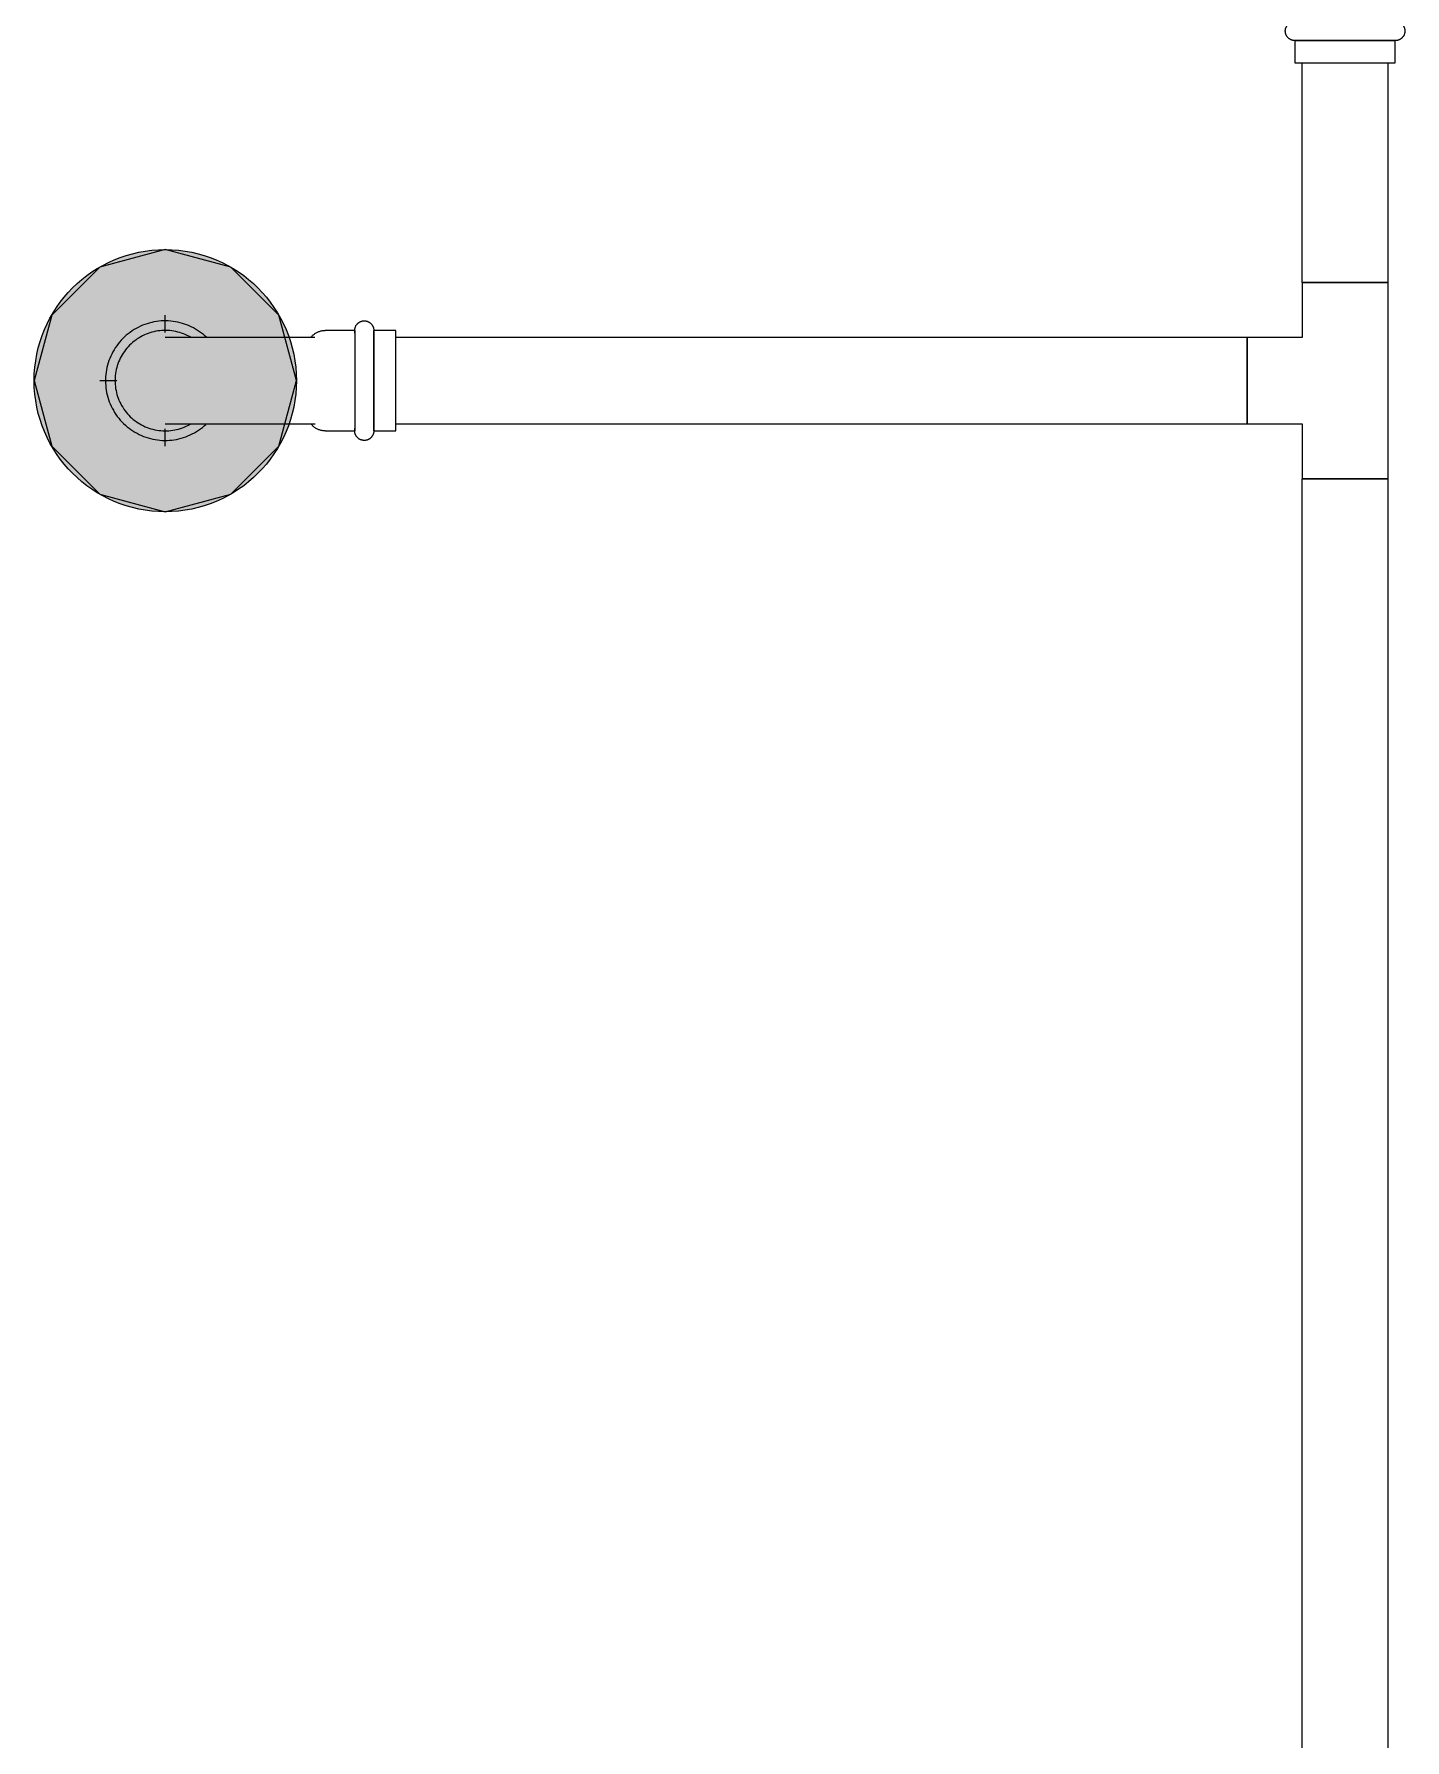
# Model space of a CAD drawing. Header units: inches. Extents: x -3327 to -1, y 8 to 1328.
# Drawn here: x -1185.63 to -1164.71, y 432.9 to 458.92 of the extents above; entities that cross this region are included whole.
import ezdxf

# ---------------------------------------------------------------- set-up
doc = ezdxf.new("R2010")
doc.units = ezdxf.units.IN
doc.header["$MEASUREMENT"] = 0
doc.layers.add('P-PIPE', color=3, linetype='Continuous', lineweight=9)
doc.layers.add('X - REF - FP', color=7, linetype='Continuous', true_color=0xb90000)

# ---------------------------------------------------------------- blocks, each defined once
blk = doc.blocks.new('Victaulic-VicPress316-Elbow 90-45deg Style P568_P571 - Standard-V2-SECOND LEVEL')
at = {"layer": 'P-PIPE'}
for p, q in [((-3203.704, 731.097), (-3203.704, 730.203)), ((-3202.389, 730.206), (-3202.389, 731.097)), ((-3203.813, 730.051), (-3203.813, 729.6)), ((-3202.28, 729.6), (-3202.28, 730.051)), ((-3203.046, 729.6), (-3203.813, 729.6)), ((-3202.28, 729.6), (-3203.046, 729.6)), ((-3203.813, 729.309), (-3203.813, 728.97)), ((-3203.046, 729.309), (-3203.813, 729.309)), ((-3202.28, 729.309), (-3203.046, 729.309)), ((-3202.28, 728.97), (-3202.28, 729.309)), ((-3203.813, 728.97), (-3203.046, 728.97)), ((-3203.046, 728.97), (-3202.28, 728.97))]:
    blk.add_line(p, q, dxfattribs=at)
at = {"layer": 'P-PIPE', "flags": 128}
for points in [[(-3203.046, 733.402), (-3203.083, 733.401), (-3203.119, 733.399), (-3203.155, 733.395), (-3203.191, 733.39), (-3203.227, 733.384), (-3203.263, 733.376), (-3203.298, 733.366), (-3203.333, 733.356), (-3203.367, 733.344), (-3203.401, 733.33), (-3203.434, 733.315), (-3203.467, 733.299), (-3203.499, 733.281), (-3203.53, 733.263), (-3203.561, 733.243), (-3203.591, 733.222), (-3203.619, 733.199), (-3203.647, 733.176), (-3203.674, 733.151), (-3203.7, 733.125), (-3203.725, 733.099), (-3203.749, 733.071), (-3203.772, 733.043), (-3203.793, 733.013), (-3203.813, 732.983), (-3203.833, 732.952), (-3203.85, 732.92), (-3203.867, 732.887), (-3203.882, 732.854), (-3203.896, 732.82), (-3203.909, 732.786), (-3203.92, 732.751), (-3203.93, 732.716), (-3203.938, 732.681), (-3203.945, 732.645), (-3203.95, 732.609), (-3203.954, 732.573), (-3203.957, 732.536), (-3203.958, 732.5), (-3203.958, 732.463), (-3203.956, 732.427), (-3203.953, 732.391), (-3203.948, 732.354), (-3203.942, 732.318), (-3203.934, 732.283), (-3203.925, 732.247), (-3203.915, 732.212), (-3203.903, 732.178), (-3203.89, 732.144), (-3203.875, 732.11), (-3203.859, 732.078), (-3203.842, 732.045), (-3203.824, 732.014), (-3203.804, 731.983), (-3203.783, 731.953), (-3203.761, 731.924), (-3203.738, 731.896), (-3203.714, 731.869)], [(-3203.046, 733.257), (-3203.077, 733.256), (-3203.107, 733.254), (-3203.138, 733.251), (-3203.168, 733.247), (-3203.198, 733.241), (-3203.228, 733.235), (-3203.258, 733.227), (-3203.287, 733.218), (-3203.316, 733.207), (-3203.345, 733.196), (-3203.373, 733.183), (-3203.4, 733.17), (-3203.427, 733.155), (-3203.453, 733.139), (-3203.479, 733.123), (-3203.504, 733.105), (-3203.528, 733.086), (-3203.551, 733.066), (-3203.574, 733.046), (-3203.596, 733.024), (-3203.617, 733.002), (-3203.637, 732.978), (-3203.656, 732.954), (-3203.674, 732.93), (-3203.691, 732.904), (-3203.707, 732.878), (-3203.722, 732.851), (-3203.736, 732.824), (-3203.749, 732.796), (-3203.76, 732.768), (-3203.771, 732.739), (-3203.78, 732.71), (-3203.789, 732.68), (-3203.796, 732.65), (-3203.801, 732.62), (-3203.806, 732.59), (-3203.809, 732.559), (-3203.812, 732.529), (-3203.812, 732.498), (-3203.812, 732.468), (-3203.811, 732.437), (-3203.808, 732.406), (-3203.804, 732.376), (-3203.799, 732.346), (-3203.792, 732.316), (-3203.785, 732.286), (-3203.776, 732.257), (-3203.766, 732.228), (-3203.755, 732.199), (-3203.743, 732.171), (-3203.73, 732.143), (-3203.715, 732.116), (-3203.704, 732.096)], [(-3202.389, 731.858), (-3202.367, 731.881), (-3202.343, 731.909), (-3202.32, 731.937), (-3202.299, 731.967), (-3202.279, 731.997), (-3202.26, 732.028), (-3202.242, 732.06), (-3202.225, 732.093), (-3202.21, 732.126), (-3202.196, 732.16), (-3202.183, 732.194), (-3202.172, 732.229), (-3202.163, 732.264), (-3202.154, 732.299), (-3202.147, 732.335), (-3202.142, 732.371), (-3202.138, 732.407), (-3202.135, 732.444), (-3202.134, 732.48), (-3202.134, 732.517), (-3202.136, 732.553), (-3202.139, 732.589), (-3202.144, 732.626), (-3202.15, 732.662), (-3202.158, 732.697), (-3202.167, 732.733), (-3202.177, 732.768), (-3202.189, 732.802), (-3202.202, 732.836), (-3202.217, 732.87), (-3202.233, 732.902), (-3202.25, 732.935), (-3202.268, 732.966), (-3202.288, 732.997), (-3202.309, 733.027), (-3202.331, 733.056), (-3202.354, 733.084), (-3202.378, 733.111), (-3202.404, 733.137), (-3202.43, 733.163), (-3202.457, 733.187), (-3202.486, 733.21), (-3202.515, 733.231), (-3202.545, 733.252), (-3202.576, 733.271), (-3202.608, 733.29), (-3202.64, 733.307), (-3202.673, 733.322), (-3202.706, 733.336), (-3202.741, 733.349), (-3202.775, 733.361), (-3202.81, 733.371), (-3202.846, 733.38), (-3202.881, 733.387), (-3202.917, 733.393), (-3202.954, 733.397), (-3202.99, 733.4), (-3203.026, 733.402), (-3203.046, 733.402)], [(-3202.385, 732.102), (-3202.37, 732.129), (-3202.356, 732.156), (-3202.343, 732.184), (-3202.332, 732.212), (-3202.321, 732.241), (-3202.312, 732.27), (-3202.304, 732.3), (-3202.297, 732.33), (-3202.291, 732.36), (-3202.286, 732.39), (-3202.283, 732.421), (-3202.281, 732.451), (-3202.28, 732.482), (-3202.28, 732.512), (-3202.281, 732.543), (-3202.284, 732.574), (-3202.288, 732.604), (-3202.293, 732.634), (-3202.3, 732.664), (-3202.307, 732.694), (-3202.316, 732.723), (-3202.326, 732.752), (-3202.337, 732.781), (-3202.349, 732.809), (-3202.362, 732.837), (-3202.377, 732.864), (-3202.392, 732.89), (-3202.409, 732.916), (-3202.426, 732.941), (-3202.445, 732.966), (-3202.464, 732.989), (-3202.485, 733.012), (-3202.506, 733.034), (-3202.528, 733.055), (-3202.551, 733.075), (-3202.575, 733.095), (-3202.6, 733.113), (-3202.625, 733.13), (-3202.651, 733.147), (-3202.677, 733.162), (-3202.705, 733.176), (-3202.732, 733.189), (-3202.761, 733.201), (-3202.789, 733.212), (-3202.818, 733.222), (-3202.848, 733.23), (-3202.878, 733.238), (-3202.908, 733.244), (-3202.938, 733.249), (-3202.968, 733.253), (-3202.999, 733.255), (-3203.029, 733.256), (-3203.046, 733.257)], [(-3203.704, 732.49), (-3203.704, 732.489), (-3203.704, 732.486), (-3203.704, 732.48), (-3203.704, 732.472), (-3203.704, 732.462), (-3203.704, 732.45), (-3203.704, 732.436), (-3203.704, 732.419), (-3203.704, 732.401), (-3203.704, 732.38), (-3203.704, 732.357), (-3203.704, 732.333), (-3203.704, 732.306), (-3203.704, 732.277), (-3203.704, 732.247), (-3203.704, 732.214), (-3203.704, 732.18), (-3203.704, 732.144), (-3203.704, 732.107), (-3203.704, 732.068), (-3203.704, 732.027), (-3203.704, 731.985), (-3203.704, 731.941), (-3203.704, 731.896), (-3203.704, 731.85), (-3203.704, 731.802), (-3203.704, 731.754), (-3203.704, 731.704), (-3203.704, 731.653), (-3203.704, 731.602), (-3203.704, 731.549), (-3203.704, 731.496), (-3203.704, 731.443), (-3203.704, 731.388), (-3203.704, 731.334), (-3203.704, 731.279), (-3203.704, 731.223), (-3203.704, 731.168), (-3203.704, 731.112), (-3203.704, 731.097)], [(-3202.389, 731.097), (-3202.389, 731.153), (-3202.389, 731.208), (-3202.389, 731.264), (-3202.389, 731.319), (-3202.389, 731.374), (-3202.389, 731.428), (-3202.389, 731.482), (-3202.389, 731.535), (-3202.389, 731.588), (-3202.389, 731.639), (-3202.389, 731.69), (-3202.389, 731.74), (-3202.389, 731.789), (-3202.389, 731.837), (-3202.389, 731.884), (-3202.389, 731.929), (-3202.389, 731.973), (-3202.389, 732.016), (-3202.389, 732.057), (-3202.389, 732.096), (-3202.389, 732.134), (-3202.389, 732.171), (-3202.389, 732.205), (-3202.389, 732.238), (-3202.389, 732.269), (-3202.389, 732.298), (-3202.389, 732.326), (-3202.389, 732.351), (-3202.389, 732.374), (-3202.389, 732.395), (-3202.389, 732.414), (-3202.389, 732.432), (-3202.389, 732.446), (-3202.389, 732.459), (-3202.389, 732.47), (-3202.389, 732.478), (-3202.389, 732.484), (-3202.389, 732.488), (-3202.389, 732.49), (-3202.389, 732.49)], [(-3203.813, 730.051), (-3203.812, 730.062), (-3203.812, 730.073), (-3203.811, 730.084), (-3203.809, 730.094), (-3203.807, 730.105), (-3203.805, 730.116), (-3203.802, 730.126), (-3203.799, 730.137), (-3203.795, 730.147), (-3203.791, 730.157), (-3203.787, 730.167), (-3203.782, 730.177), (-3203.777, 730.186), (-3203.771, 730.196), (-3203.765, 730.205), (-3203.759, 730.214), (-3203.752, 730.222), (-3203.745, 730.231), (-3203.738, 730.239), (-3203.73, 730.246), (-3203.722, 730.254), (-3203.714, 730.261), (-3203.705, 730.268), (-3203.704, 730.269)], [(-3202.389, 730.269), (-3202.38, 730.262), (-3202.372, 730.255), (-3202.364, 730.248), (-3202.356, 730.24), (-3202.348, 730.232), (-3202.341, 730.224), (-3202.335, 730.215), (-3202.328, 730.207), (-3202.322, 730.197), (-3202.317, 730.188), (-3202.311, 730.179), (-3202.306, 730.169), (-3202.302, 730.159), (-3202.298, 730.149), (-3202.294, 730.139), (-3202.291, 730.128), (-3202.288, 730.118), (-3202.285, 730.107), (-3202.283, 730.096), (-3202.282, 730.086), (-3202.281, 730.075), (-3202.28, 730.064), (-3202.28, 730.053), (-3202.28, 730.051)], [(-3203.813, 729.309), (-3203.818, 729.309), (-3203.824, 729.309), (-3203.83, 729.31), (-3203.836, 729.31), (-3203.841, 729.311), (-3203.847, 729.313), (-3203.853, 729.314), (-3203.858, 729.316), (-3203.864, 729.318), (-3203.869, 729.32), (-3203.875, 729.322), (-3203.88, 729.325), (-3203.885, 729.328), (-3203.89, 729.331), (-3203.895, 729.334), (-3203.899, 729.337), (-3203.904, 729.341), (-3203.908, 729.345), (-3203.913, 729.349), (-3203.917, 729.353), (-3203.921, 729.357), (-3203.925, 729.361), (-3203.928, 729.366), (-3203.932, 729.371), (-3203.935, 729.375), (-3203.938, 729.38), (-3203.941, 729.385), (-3203.944, 729.391), (-3203.946, 729.396), (-3203.948, 729.401), (-3203.95, 729.407), (-3203.952, 729.412), (-3203.953, 729.418), (-3203.955, 729.424), (-3203.956, 729.429), (-3203.957, 729.435), (-3203.957, 729.441), (-3203.958, 729.447), (-3203.958, 729.452), (-3203.958, 729.458), (-3203.958, 729.464), (-3203.957, 729.47), (-3203.956, 729.476), (-3203.955, 729.481), (-3203.954, 729.487), (-3203.953, 729.493), (-3203.951, 729.498), (-3203.949, 729.504), (-3203.947, 729.509), (-3203.945, 729.515), (-3203.942, 729.52), (-3203.94, 729.525), (-3203.937, 729.53), (-3203.934, 729.535), (-3203.93, 729.54), (-3203.927, 729.544), (-3203.923, 729.549), (-3203.919, 729.553), (-3203.915, 729.557), (-3203.911, 729.561), (-3203.906, 729.565), (-3203.902, 729.569), (-3203.897, 729.572), (-3203.892, 729.576), (-3203.888, 729.579), (-3203.882, 729.582), (-3203.877, 729.584), (-3203.872, 729.587), (-3203.867, 729.589), (-3203.861, 729.591), (-3203.856, 729.593), (-3203.85, 729.595), (-3203.845, 729.596), (-3203.839, 729.597), (-3203.833, 729.598), (-3203.827, 729.599), (-3203.821, 729.599), (-3203.816, 729.599), (-3203.813, 729.6)], [(-3203.046, 729.6), (-3203.077, 729.6), (-3203.107, 729.6), (-3203.138, 729.6), (-3203.168, 729.6), (-3203.198, 729.6), (-3203.228, 729.6), (-3203.258, 729.6), (-3203.287, 729.6), (-3203.316, 729.6), (-3203.345, 729.6), (-3203.373, 729.6), (-3203.4, 729.6), (-3203.427, 729.6), (-3203.453, 729.6), (-3203.479, 729.6), (-3203.504, 729.6), (-3203.528, 729.6), (-3203.551, 729.6), (-3203.574, 729.6), (-3203.596, 729.6), (-3203.617, 729.6), (-3203.637, 729.6), (-3203.656, 729.6), (-3203.674, 729.6), (-3203.691, 729.6), (-3203.707, 729.6), (-3203.722, 729.6), (-3203.736, 729.6), (-3203.749, 729.6), (-3203.76, 729.6), (-3203.771, 729.6), (-3203.78, 729.6), (-3203.789, 729.6), (-3203.796, 729.6), (-3203.801, 729.6), (-3203.806, 729.6), (-3203.809, 729.6), (-3203.812, 729.6), (-3203.812, 729.6), (-3203.813, 729.6)], [(-3203.813, 729.6), (-3203.812, 729.6), (-3203.81, 729.6), (-3203.807, 729.6), (-3203.803, 729.6), (-3203.797, 729.6), (-3203.791, 729.6), (-3203.783, 729.6), (-3203.774, 729.6)], [(-3202.28, 729.6), (-3202.28, 729.6), (-3202.282, 729.6), (-3202.285, 729.6), (-3202.289, 729.6), (-3202.295, 729.6), (-3202.302, 729.6), (-3202.309, 729.6), (-3202.318, 729.6), (-3202.329, 729.6), (-3202.34, 729.6), (-3202.353, 729.6), (-3202.366, 729.6), (-3202.381, 729.6), (-3202.397, 729.6), (-3202.413, 729.6), (-3202.431, 729.6), (-3202.45, 729.6), (-3202.47, 729.6), (-3202.49, 729.6), (-3202.512, 729.6), (-3202.534, 729.6), (-3202.558, 729.6), (-3202.582, 729.6), (-3202.606, 729.6), (-3202.632, 729.6), (-3202.658, 729.6), (-3202.685, 729.6), (-3202.712, 729.6), (-3202.74, 729.6), (-3202.768, 729.6), (-3202.797, 729.6), (-3202.826, 729.6), (-3202.856, 729.6), (-3202.886, 729.6), (-3202.916, 729.6), (-3202.946, 729.6), (-3202.977, 729.6), (-3203.007, 729.6), (-3203.038, 729.6), (-3203.046, 729.6)], [(-3202.321, 729.6), (-3202.312, 729.6), (-3202.304, 729.6), (-3202.297, 729.6), (-3202.291, 729.6), (-3202.286, 729.6), (-3202.283, 729.6), (-3202.281, 729.6), (-3202.28, 729.6), (-3202.28, 729.6)], [(-3202.28, 729.6), (-3202.274, 729.599), (-3202.268, 729.599), (-3202.262, 729.598), (-3202.256, 729.598), (-3202.251, 729.597), (-3202.245, 729.595), (-3202.239, 729.594), (-3202.234, 729.592), (-3202.228, 729.59), (-3202.223, 729.588), (-3202.218, 729.586), (-3202.212, 729.583), (-3202.207, 729.58), (-3202.202, 729.577), (-3202.197, 729.574), (-3202.193, 729.571), (-3202.188, 729.567), (-3202.184, 729.563), (-3202.179, 729.559), (-3202.175, 729.555), (-3202.171, 729.551), (-3202.167, 729.547), (-3202.164, 729.542), (-3202.16, 729.537), (-3202.157, 729.533), (-3202.154, 729.528), (-3202.151, 729.523), (-3202.149, 729.517), (-3202.146, 729.512), (-3202.144, 729.507), (-3202.142, 729.501), (-3202.14, 729.496), (-3202.139, 729.49), (-3202.137, 729.484), (-3202.136, 729.479), (-3202.135, 729.473), (-3202.135, 729.467), (-3202.134, 729.461), (-3202.134, 729.456), (-3202.134, 729.45), (-3202.134, 729.444), (-3202.135, 729.438), (-3202.136, 729.432), (-3202.137, 729.427), (-3202.138, 729.421), (-3202.139, 729.415), (-3202.141, 729.41), (-3202.143, 729.404), (-3202.145, 729.399), (-3202.147, 729.393), (-3202.15, 729.388), (-3202.152, 729.383), (-3202.155, 729.378), (-3202.159, 729.373), (-3202.162, 729.368), (-3202.165, 729.364), (-3202.169, 729.359), (-3202.173, 729.355), (-3202.177, 729.351), (-3202.181, 729.347), (-3202.186, 729.343), (-3202.19, 729.339), (-3202.195, 729.336), (-3202.2, 729.332), (-3202.205, 729.329), (-3202.21, 729.326), (-3202.215, 729.324), (-3202.22, 729.321), (-3202.225, 729.319), (-3202.231, 729.317), (-3202.236, 729.315), (-3202.242, 729.313), (-3202.248, 729.312), (-3202.253, 729.311), (-3202.259, 729.31), (-3202.265, 729.309), (-3202.271, 729.309), (-3202.276, 729.309), (-3202.28, 729.309)], [(-3203.771, 729.309), (-3203.78, 729.309), (-3203.789, 729.309), (-3203.796, 729.309), (-3203.801, 729.309), (-3203.806, 729.309), (-3203.809, 729.309), (-3203.812, 729.309), (-3203.812, 729.309), (-3203.813, 729.309)], [(-3203.813, 729.309), (-3203.812, 729.309), (-3203.81, 729.309), (-3203.807, 729.309), (-3203.803, 729.309), (-3203.797, 729.309), (-3203.791, 729.309), (-3203.783, 729.309), (-3203.774, 729.309), (-3203.763, 729.309), (-3203.752, 729.309), (-3203.74, 729.309), (-3203.726, 729.309), (-3203.711, 729.309), (-3203.695, 729.309), (-3203.679, 729.309), (-3203.661, 729.309), (-3203.642, 729.309), (-3203.622, 729.309), (-3203.602, 729.309), (-3203.58, 729.309), (-3203.558, 729.309), (-3203.534, 729.309), (-3203.51, 729.309), (-3203.486, 729.309), (-3203.46, 729.309), (-3203.434, 729.309), (-3203.407, 729.309), (-3203.38, 729.309), (-3203.352, 729.309), (-3203.324, 729.309), (-3203.295, 729.309), (-3203.266, 729.309), (-3203.236, 729.309), (-3203.206, 729.309), (-3203.176, 729.309), (-3203.146, 729.309), (-3203.116, 729.309), (-3203.085, 729.309), (-3203.054, 729.309), (-3203.046, 729.309)], [(-3203.046, 729.309), (-3203.015, 729.309), (-3202.985, 729.309), (-3202.954, 729.309), (-3202.924, 729.309), (-3202.894, 729.309), (-3202.864, 729.309), (-3202.834, 729.309), (-3202.805, 729.309), (-3202.776, 729.309), (-3202.748, 729.309), (-3202.72, 729.309), (-3202.692, 729.309), (-3202.665, 729.309), (-3202.639, 729.309), (-3202.613, 729.309), (-3202.588, 729.309), (-3202.564, 729.309), (-3202.541, 729.309), (-3202.518, 729.309), (-3202.496, 729.309), (-3202.475, 729.309), (-3202.455, 729.309), (-3202.436, 729.309), (-3202.418, 729.309), (-3202.401, 729.309), (-3202.385, 729.309), (-3202.37, 729.309), (-3202.356, 729.309), (-3202.343, 729.309), (-3202.332, 729.309), (-3202.321, 729.309), (-3202.312, 729.309), (-3202.304, 729.309), (-3202.297, 729.309), (-3202.291, 729.309), (-3202.286, 729.309), (-3202.283, 729.309), (-3202.281, 729.309), (-3202.28, 729.309), (-3202.28, 729.309)], [(-3202.28, 729.309), (-3202.28, 729.309), (-3202.282, 729.309), (-3202.285, 729.309), (-3202.289, 729.309), (-3202.295, 729.309), (-3202.302, 729.309), (-3202.309, 729.309), (-3202.318, 729.309)]]:
    blk.add_lwpolyline(points, dxfattribs=at)
blk = doc.blocks.new('Victaulic-VicPress316-Elbow 90-45deg Style P568_P571 - Standard-V41-SECOND LEVEL')
at = {"layer": 'P-PIPE'}
for p, q in [((-1164.968, 462.004), (-1164.968, 462.001)), ((-1165.637, 461.093), (-1165.625, 461.093)), ((-1166.283, 460.612), (-1166.283, 459.718)), ((-1164.968, 459.721), (-1164.968, 460.612)), ((-1166.392, 459.566), (-1166.392, 459.114)), ((-1164.859, 459.114), (-1164.859, 459.566)), ((-1165.625, 459.114), (-1166.392, 459.114)), ((-1164.859, 459.114), (-1165.625, 459.114)), ((-1166.392, 458.823), (-1166.392, 458.485)), ((-1165.625, 458.823), (-1166.392, 458.823)), ((-1164.859, 458.823), (-1165.625, 458.823)), ((-1164.859, 458.485), (-1164.859, 458.823)), ((-1166.392, 458.485), (-1165.625, 458.485)), ((-1165.625, 458.485), (-1164.859, 458.485))]:
    blk.add_line(p, q, dxfattribs=at)
at = {"layer": 'P-PIPE', "flags": 128}
for points in [[(-1165.625, 462.917), (-1165.661, 462.916), (-1165.698, 462.914), (-1165.734, 462.91), (-1165.77, 462.905), (-1165.806, 462.899), (-1165.842, 462.891), (-1165.877, 462.881), (-1165.912, 462.871), (-1165.946, 462.859), (-1165.98, 462.845), (-1166.013, 462.83), (-1166.046, 462.814), (-1166.078, 462.796), (-1166.109, 462.778), (-1166.14, 462.758), (-1166.17, 462.736), (-1166.198, 462.714), (-1166.226, 462.691), (-1166.253, 462.666)], [(-1165.124, 462.767), (-1165.155, 462.786), (-1165.186, 462.805), (-1165.219, 462.822), (-1165.252, 462.837), (-1165.285, 462.851), (-1165.319, 462.864), (-1165.354, 462.876), (-1165.389, 462.886), (-1165.425, 462.895), (-1165.46, 462.902), (-1165.496, 462.908), (-1165.533, 462.912), (-1165.569, 462.915), (-1165.605, 462.917), (-1165.625, 462.917)], [(-1165.11, 461.252), (-1165.08, 461.273), (-1165.052, 461.296), (-1165.024, 461.319), (-1164.997, 461.344), (-1164.971, 461.37), (-1164.946, 461.396), (-1164.922, 461.424), (-1164.899, 461.452), (-1164.878, 461.482), (-1164.858, 461.512), (-1164.838, 461.543), (-1164.821, 461.575), (-1164.804, 461.608), (-1164.789, 461.641), (-1164.775, 461.674), (-1164.762, 461.709), (-1164.751, 461.743), (-1164.742, 461.779), (-1164.733, 461.814), (-1164.726, 461.85), (-1164.721, 461.886), (-1164.717, 461.922), (-1164.714, 461.959), (-1164.713, 461.995), (-1164.713, 462.032), (-1164.715, 462.068), (-1164.718, 462.104), (-1164.723, 462.141), (-1164.729, 462.176), (-1164.737, 462.212), (-1164.746, 462.248), (-1164.756, 462.282), (-1164.768, 462.317), (-1164.781, 462.351), (-1164.796, 462.384), (-1164.812, 462.417), (-1164.829, 462.45), (-1164.847, 462.481), (-1164.867, 462.512), (-1164.888, 462.542), (-1164.91, 462.571), (-1164.933, 462.599), (-1164.957, 462.626), (-1164.983, 462.652), (-1165.009, 462.677), (-1165.036, 462.702), (-1165.065, 462.725), (-1165.094, 462.746), (-1165.111, 462.758)], [(-1166.283, 462.003), (-1166.283, 462.005), (-1166.283, 462.005)], [(-1166.283, 460.612), (-1166.283, 460.668), (-1166.283, 460.723), (-1166.283, 460.779), (-1166.283, 460.834), (-1166.283, 460.889), (-1166.283, 460.943), (-1166.283, 460.997), (-1166.283, 461.05), (-1166.283, 461.103), (-1166.283, 461.154), (-1166.283, 461.205), (-1166.283, 461.255), (-1166.283, 461.304), (-1166.283, 461.347)], [(-1166.257, 461.347), (-1166.241, 461.332), (-1166.214, 461.308), (-1166.185, 461.285), (-1166.156, 461.264), (-1166.126, 461.243), (-1166.095, 461.223), (-1166.064, 461.205), (-1166.031, 461.188), (-1165.998, 461.173), (-1165.965, 461.159), (-1165.931, 461.146), (-1165.896, 461.134), (-1165.861, 461.124), (-1165.825, 461.115), (-1165.79, 461.108), (-1165.754, 461.102), (-1165.717, 461.098), (-1165.681, 461.095), (-1165.645, 461.093)], [(-1165.625, 461.093), (-1165.589, 461.094), (-1165.552, 461.096), (-1165.516, 461.1), (-1165.48, 461.105), (-1165.444, 461.111), (-1165.408, 461.119), (-1165.373, 461.128), (-1165.338, 461.139), (-1165.304, 461.151), (-1165.27, 461.165), (-1165.237, 461.18), (-1165.204, 461.196), (-1165.172, 461.214), (-1165.141, 461.232), (-1165.111, 461.252)], [(-1164.968, 461.365), (-1164.968, 461.317), (-1164.968, 461.269), (-1164.968, 461.219), (-1164.968, 461.168), (-1164.968, 461.117), (-1164.968, 461.064), (-1164.968, 461.011), (-1164.968, 460.958), (-1164.968, 460.903), (-1164.968, 460.849), (-1164.968, 460.794), (-1164.968, 460.738), (-1164.968, 460.683), (-1164.968, 460.627), (-1164.968, 460.612)], [(-1166.392, 459.566), (-1166.391, 459.577), (-1166.391, 459.588), (-1166.39, 459.599), (-1166.388, 459.609), (-1166.386, 459.62), (-1166.384, 459.631), (-1166.381, 459.641), (-1166.378, 459.652), (-1166.374, 459.662), (-1166.37, 459.672), (-1166.366, 459.682), (-1166.361, 459.692), (-1166.355, 459.701), (-1166.35, 459.711), (-1166.344, 459.72), (-1166.338, 459.729), (-1166.331, 459.737), (-1166.324, 459.746), (-1166.317, 459.754), (-1166.309, 459.761), (-1166.301, 459.769), (-1166.293, 459.776), (-1166.284, 459.783), (-1166.283, 459.784)], [(-1164.968, 459.784), (-1164.959, 459.777), (-1164.951, 459.77), (-1164.943, 459.763), (-1164.935, 459.755), (-1164.927, 459.747), (-1164.92, 459.739), (-1164.914, 459.73), (-1164.907, 459.721), (-1164.901, 459.712), (-1164.896, 459.703), (-1164.89, 459.694), (-1164.885, 459.684), (-1164.881, 459.674), (-1164.877, 459.664), (-1164.873, 459.654), (-1164.87, 459.643), (-1164.867, 459.633), (-1164.864, 459.622), (-1164.862, 459.611), (-1164.861, 459.601), (-1164.86, 459.59), (-1164.859, 459.579), (-1164.859, 459.568), (-1164.859, 459.566)], [(-1166.392, 458.823), (-1166.397, 458.824), (-1166.403, 458.824), (-1166.409, 458.825), (-1166.415, 458.825), (-1166.42, 458.826), (-1166.426, 458.828), (-1166.432, 458.829), (-1166.437, 458.831), (-1166.443, 458.833), (-1166.448, 458.835), (-1166.453, 458.837), (-1166.459, 458.84), (-1166.464, 458.843), (-1166.469, 458.846), (-1166.474, 458.849), (-1166.478, 458.852), (-1166.483, 458.856), (-1166.487, 458.86), (-1166.492, 458.864), (-1166.496, 458.868), (-1166.5, 458.872), (-1166.504, 458.876), (-1166.507, 458.881), (-1166.511, 458.886), (-1166.514, 458.89), (-1166.517, 458.895), (-1166.52, 458.9), (-1166.522, 458.906), (-1166.525, 458.911), (-1166.527, 458.916), (-1166.529, 458.922), (-1166.531, 458.927), (-1166.532, 458.933), (-1166.534, 458.939), (-1166.535, 458.944), (-1166.536, 458.95), (-1166.536, 458.956), (-1166.537, 458.962), (-1166.537, 458.967), (-1166.537, 458.973), (-1166.537, 458.979), (-1166.536, 458.985), (-1166.535, 458.991), (-1166.534, 458.996), (-1166.533, 459.002), (-1166.532, 459.008), (-1166.53, 459.013), (-1166.528, 459.019), (-1166.526, 459.024), (-1166.524, 459.03), (-1166.521, 459.035), (-1166.519, 459.04), (-1166.516, 459.045), (-1166.512, 459.05), (-1166.509, 459.055), (-1166.506, 459.059), (-1166.502, 459.064), (-1166.498, 459.068), (-1166.494, 459.072), (-1166.49, 459.076), (-1166.485, 459.08), (-1166.481, 459.084), (-1166.476, 459.087), (-1166.471, 459.091), (-1166.467, 459.094), (-1166.461, 459.097), (-1166.456, 459.099), (-1166.451, 459.102), (-1166.446, 459.104), (-1166.44, 459.106), (-1166.435, 459.108), (-1166.429, 459.11), (-1166.423, 459.111), (-1166.418, 459.112), (-1166.412, 459.113), (-1166.406, 459.114), (-1166.4, 459.114), (-1166.395, 459.114), (-1166.392, 459.114)], [(-1165.625, 459.114), (-1165.656, 459.114), (-1165.686, 459.114), (-1165.717, 459.114), (-1165.747, 459.114), (-1165.777, 459.114), (-1165.807, 459.114), (-1165.837, 459.114), (-1165.866, 459.114), (-1165.895, 459.114), (-1165.923, 459.114), (-1165.951, 459.114), (-1165.979, 459.114), (-1166.006, 459.114), (-1166.032, 459.114), (-1166.058, 459.114), (-1166.083, 459.114), (-1166.107, 459.114), (-1166.13, 459.114), (-1166.153, 459.114), (-1166.175, 459.114), (-1166.196, 459.114), (-1166.216, 459.114), (-1166.235, 459.114), (-1166.253, 459.114), (-1166.27, 459.114), (-1166.286, 459.114), (-1166.301, 459.114), (-1166.315, 459.114), (-1166.328, 459.114), (-1166.339, 459.114), (-1166.35, 459.114), (-1166.359, 459.114), (-1166.368, 459.114), (-1166.375, 459.114), (-1166.38, 459.114), (-1166.385, 459.114), (-1166.388, 459.114), (-1166.391, 459.114), (-1166.391, 459.114), (-1166.392, 459.114)], [(-1166.392, 459.114), (-1166.391, 459.114), (-1166.389, 459.114), (-1166.386, 459.114), (-1166.382, 459.114), (-1166.376, 459.114), (-1166.37, 459.114), (-1166.362, 459.114), (-1166.353, 459.114)], [(-1164.859, 459.114), (-1164.859, 459.114), (-1164.861, 459.114), (-1164.864, 459.114), (-1164.868, 459.114), (-1164.874, 459.114), (-1164.88, 459.114), (-1164.888, 459.114), (-1164.897, 459.114), (-1164.908, 459.114), (-1164.919, 459.114), (-1164.932, 459.114), (-1164.945, 459.114), (-1164.96, 459.114), (-1164.976, 459.114), (-1164.992, 459.114), (-1165.01, 459.114), (-1165.029, 459.114), (-1165.049, 459.114), (-1165.069, 459.114), (-1165.091, 459.114), (-1165.113, 459.114), (-1165.137, 459.114), (-1165.161, 459.114), (-1165.185, 459.114), (-1165.211, 459.114), (-1165.237, 459.114), (-1165.264, 459.114), (-1165.291, 459.114), (-1165.319, 459.114), (-1165.347, 459.114), (-1165.376, 459.114), (-1165.405, 459.114), (-1165.435, 459.114), (-1165.465, 459.114), (-1165.495, 459.114), (-1165.525, 459.114), (-1165.556, 459.114), (-1165.586, 459.114), (-1165.617, 459.114), (-1165.625, 459.114)], [(-1164.9, 459.114), (-1164.891, 459.114), (-1164.882, 459.114), (-1164.875, 459.114), (-1164.87, 459.114), (-1164.865, 459.114), (-1164.862, 459.114), (-1164.859, 459.114), (-1164.859, 459.114), (-1164.859, 459.114)], [(-1164.859, 459.114), (-1164.853, 459.114), (-1164.847, 459.114), (-1164.841, 459.113), (-1164.835, 459.113), (-1164.83, 459.112), (-1164.824, 459.11), (-1164.818, 459.109), (-1164.813, 459.107), (-1164.807, 459.105), (-1164.802, 459.103), (-1164.797, 459.101), (-1164.791, 459.098), (-1164.786, 459.095), (-1164.781, 459.092), (-1164.776, 459.089), (-1164.772, 459.086), (-1164.767, 459.082), (-1164.763, 459.078), (-1164.758, 459.074), (-1164.754, 459.07), (-1164.75, 459.066), (-1164.746, 459.062), (-1164.743, 459.057), (-1164.739, 459.052), (-1164.736, 459.048), (-1164.733, 459.043), (-1164.73, 459.038), (-1164.728, 459.032), (-1164.725, 459.027), (-1164.723, 459.022), (-1164.721, 459.016), (-1164.719, 459.011), (-1164.718, 459.005), (-1164.716, 458.999), (-1164.715, 458.994), (-1164.714, 458.988), (-1164.714, 458.982), (-1164.713, 458.976), (-1164.713, 458.971), (-1164.713, 458.965), (-1164.713, 458.959), (-1164.714, 458.953), (-1164.715, 458.947), (-1164.716, 458.942), (-1164.717, 458.936), (-1164.718, 458.93), (-1164.72, 458.925), (-1164.722, 458.919), (-1164.724, 458.914), (-1164.726, 458.908), (-1164.729, 458.903), (-1164.731, 458.898), (-1164.734, 458.893), (-1164.738, 458.888), (-1164.741, 458.883), (-1164.744, 458.879), (-1164.748, 458.874), (-1164.752, 458.87), (-1164.756, 458.866), (-1164.76, 458.862), (-1164.765, 458.858), (-1164.769, 458.854), (-1164.774, 458.851), (-1164.779, 458.847), (-1164.783, 458.844), (-1164.789, 458.841), (-1164.794, 458.839), (-1164.799, 458.836), (-1164.804, 458.834), (-1164.81, 458.832), (-1164.815, 458.83), (-1164.821, 458.828), (-1164.827, 458.827), (-1164.832, 458.826), (-1164.838, 458.825), (-1164.844, 458.824), (-1164.85, 458.824), (-1164.855, 458.823), (-1164.859, 458.823)], [(-1166.35, 458.823), (-1166.359, 458.823), (-1166.368, 458.823), (-1166.375, 458.823), (-1166.38, 458.823), (-1166.385, 458.823), (-1166.388, 458.823), (-1166.391, 458.823), (-1166.391, 458.823), (-1166.392, 458.823)], [(-1166.392, 458.823), (-1166.391, 458.823), (-1166.389, 458.823), (-1166.386, 458.823), (-1166.382, 458.823), (-1166.376, 458.823), (-1166.37, 458.823), (-1166.362, 458.823), (-1166.353, 458.823), (-1166.342, 458.823), (-1166.331, 458.823), (-1166.318, 458.823), (-1166.305, 458.823), (-1166.29, 458.823), (-1166.274, 458.823), (-1166.258, 458.823), (-1166.24, 458.823), (-1166.221, 458.823), (-1166.201, 458.823), (-1166.181, 458.823), (-1166.159, 458.823), (-1166.137, 458.823), (-1166.113, 458.823), (-1166.089, 458.823), (-1166.065, 458.823), (-1166.039, 458.823), (-1166.013, 458.823), (-1165.986, 458.823), (-1165.959, 458.823), (-1165.931, 458.823), (-1165.903, 458.823), (-1165.874, 458.823), (-1165.845, 458.823), (-1165.815, 458.823), (-1165.785, 458.823), (-1165.755, 458.823), (-1165.725, 458.823), (-1165.694, 458.823), (-1165.664, 458.823), (-1165.633, 458.823), (-1165.625, 458.823)], [(-1165.625, 458.823), (-1165.594, 458.823), (-1165.564, 458.823), (-1165.533, 458.823), (-1165.503, 458.823), (-1165.473, 458.823), (-1165.443, 458.823), (-1165.413, 458.823), (-1165.384, 458.823), (-1165.355, 458.823), (-1165.327, 458.823), (-1165.299, 458.823), (-1165.271, 458.823), (-1165.244, 458.823), (-1165.218, 458.823), (-1165.192, 458.823), (-1165.167, 458.823), (-1165.143, 458.823), (-1165.12, 458.823), (-1165.097, 458.823), (-1165.075, 458.823), (-1165.054, 458.823), (-1165.034, 458.823), (-1165.015, 458.823), (-1164.997, 458.823), (-1164.98, 458.823), (-1164.964, 458.823), (-1164.949, 458.823), (-1164.935, 458.823), (-1164.922, 458.823), (-1164.911, 458.823), (-1164.9, 458.823), (-1164.891, 458.823), (-1164.882, 458.823), (-1164.875, 458.823), (-1164.87, 458.823), (-1164.865, 458.823), (-1164.862, 458.823), (-1164.859, 458.823), (-1164.859, 458.823), (-1164.859, 458.823)], [(-1164.859, 458.823), (-1164.859, 458.823), (-1164.861, 458.823), (-1164.864, 458.823), (-1164.868, 458.823), (-1164.874, 458.823), (-1164.88, 458.823), (-1164.888, 458.823), (-1164.897, 458.823)]]:
    blk.add_lwpolyline(points, dxfattribs=at)

msp = doc.modelspace()

# ---------------------------------------------------------------- hatches: boundary and pattern name
at = {"layer": 'X - REF - FP'}
h = msp.add_hatch(color=256, dxfattribs=at)
edge = h.paths.add_edge_path(flags=0)
edge.add_arc((-1183.625, 453.635), 2, 0, 360)
msp.add_hatch(color=256, dxfattribs=at).paths.add_polyline_path([(-1183.625, 451.635), (-1182.625, 451.903), (-1181.893, 452.635), (-1181.625, 453.635), (-1181.893, 454.635), (-1182.625, 455.367), (-1183.625, 455.635), (-1184.625, 455.367), (-1185.357, 454.635), (-1185.625, 453.635), (-1185.357, 452.635), (-1184.625, 451.903)], flags=0)

# ---------------------------------------------------------------- linework, layer by layer
for p, q in [((-1166.283, 458.485), (-1166.283, 455.131)), ((-1164.968, 455.131), (-1164.968, 458.485)), ((-1183.625, 455.635), (-1184.625, 455.367)), ((-1182.625, 455.367), (-1183.625, 455.635)), ((-1184.625, 455.367), (-1185.357, 454.635)), ((-1181.893, 454.635), (-1182.625, 455.367)), ((-1164.968, 455.131), (-1166.283, 455.131)), ((-1166.282, 455.131), (-1166.282, 454.293)), ((-1166.282, 455.131), (-1166.26, 455.131)), ((-1166.26, 455.131), (-1166.194, 455.131)), ((-1166.194, 455.131), (-1166.09, 455.131)), ((-1166.09, 455.131), (-1165.954, 455.131)), ((-1165.954, 455.131), (-1165.795, 455.131)), ((-1165.795, 455.131), (-1165.455, 455.131)), ((-1165.455, 455.131), (-1165.296, 455.131)), ((-1165.296, 455.131), (-1165.16, 455.131)), ((-1165.16, 455.131), (-1165.056, 455.131)), ((-1165.056, 455.131), (-1164.99, 455.131)), ((-1164.99, 455.131), (-1164.968, 455.131)), ((-1164.968, 452.139), (-1164.968, 455.131)), ((-1185.357, 454.635), (-1185.625, 453.635)), ((-1183.625, 454.371), (-1183.625, 454.635)), ((-1181.625, 453.635), (-1181.893, 454.635)), ((-1167.121, 454.293), (-1180.105, 454.293)), ((-1167.121, 454.293), (-1167.121, 452.978)), ((-1166.282, 454.293), (-1167.121, 454.293)), ((-1167.121, 454.27), (-1167.121, 454.293)), ((-1167.121, 454.204), (-1167.121, 454.27)), ((-1167.121, 454.1), (-1167.121, 454.204)), ((-1167.121, 453.964), (-1167.121, 454.1)), ((-1167.121, 453.805), (-1167.121, 453.964)), ((-1167.121, 453.465), (-1167.121, 453.805)), ((-1185.625, 453.635), (-1185.357, 452.635)), ((-1184.625, 453.635), (-1184.363, 453.635)), ((-1181.893, 452.635), (-1181.625, 453.635)), ((-1167.121, 453.306), (-1167.121, 453.465)), ((-1167.121, 453.17), (-1167.121, 453.306)), ((-1167.121, 453.066), (-1167.121, 453.17)), ((-1183.625, 452.635), (-1183.625, 452.899)), ((-1180.105, 452.978), (-1167.121, 452.978)), ((-1167.121, 453), (-1167.121, 453.066)), ((-1167.121, 452.978), (-1167.121, 453)), ((-1167.121, 452.978), (-1166.282, 452.978)), ((-1166.282, 452.978), (-1166.282, 452.139)), ((-1185.357, 452.635), (-1184.625, 451.903)), ((-1182.625, 451.903), (-1181.893, 452.635)), ((-1166.283, 452.139), (-1166.283, 389.155)), ((-1166.283, 452.139), (-1164.968, 452.139)), ((-1166.26, 452.139), (-1166.282, 452.139)), ((-1166.194, 452.139), (-1166.26, 452.139)), ((-1166.09, 452.139), (-1166.194, 452.139)), ((-1165.954, 452.139), (-1166.09, 452.139)), ((-1165.795, 452.139), (-1165.954, 452.139)), ((-1165.455, 452.139), (-1165.795, 452.139)), ((-1165.296, 452.139), (-1165.455, 452.139)), ((-1165.16, 452.139), (-1165.296, 452.139)), ((-1165.056, 452.139), (-1165.16, 452.139)), ((-1164.99, 452.139), (-1165.056, 452.139)), ((-1164.968, 452.139), (-1164.99, 452.139)), ((-1164.968, 389.155), (-1164.968, 452.139)), ((-1184.625, 451.903), (-1183.625, 451.635)), ((-1183.625, 451.635), (-1182.625, 451.903))]:
    msp.add_line(p, q, dxfattribs=at)
msp.add_circle((-1183.625, 453.635), 2, dxfattribs=at)

# ---------------------------------------------------------------- block references
msp.add_blockref('Victaulic-VicPress316-Elbow 90-45deg Style P568_P571 - Standard-V41-SECOND LEVEL', (0, 0), dxfattribs=at)
at = {"layer": 'X - REF - FP', "rotation": 90}
msp.add_blockref('Victaulic-VicPress316-Elbow 90-45deg Style P568_P571 - Standard-V2-SECOND LEVEL', (-451.135, 3656.681), dxfattribs=at)

doc.saveas('drawing.dxf')
